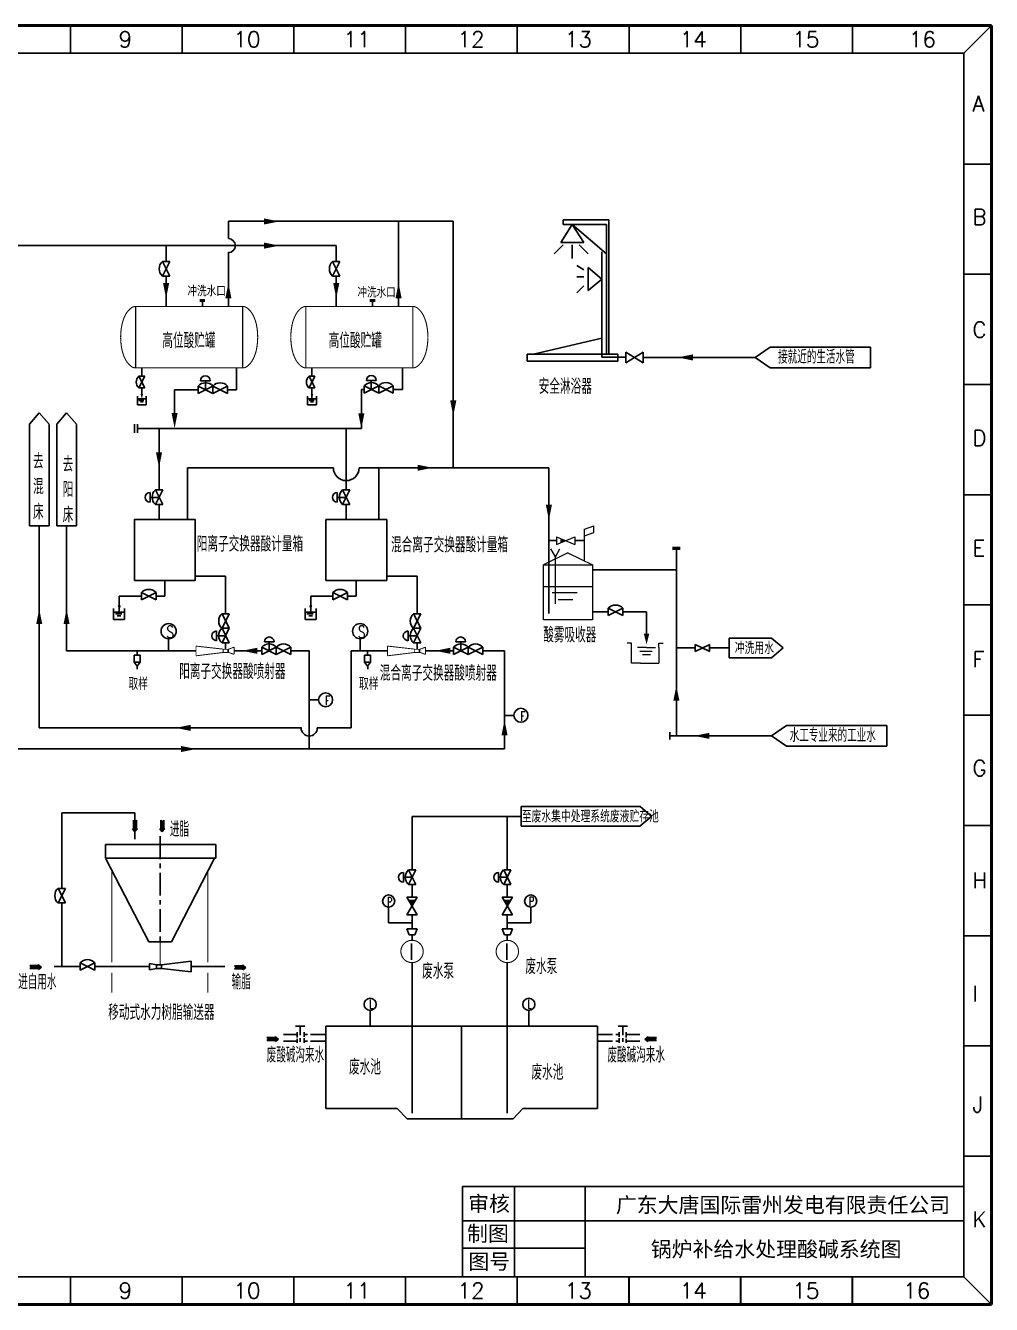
# Model space of a CAD drawing. Header units: millimetres. Extents: x 81 to 687, y 64 to 485.
# Drawn here: x 369.1 to 686.9, y 63.7 to 484.6 of the extents above; entities that cross this region are included whole.
import ezdxf

# ---------------------------------------------------------------- set-up
doc = ezdxf.new("R2010")
doc.units = ezdxf.units.MM
for name, pattern in [('CENTER', [2, 1.25, -0.25, 0.25, -0.25]), ('DASHED', [6, 5, -1]), ('DIVIDEX2', [2.5, 1, -0.5, 0, -0.5, 0, -0.5])]:
    doc.linetypes.add(name, pattern=pattern)
for name, color, linetype in [('1', 7, 'Continuous'), ('162', 1, 'Continuous'), ('2', 5, 'DASHED'), ('3', 1, 'Continuous'), ('DIM', 3, 'Continuous'), ('TK', 7, 'Continuous'), ('取样阀', 7, 'Continuous')]:
    doc.layers.add(name, color=color, linetype=linetype)
doc.styles.add('HZ', font='geditxt.shx', dxfattribs={"width": 0.7, "bigfont": 'hztxt1.shx'})
doc.styles.add('HZ3', font='geditxt.shx', dxfattribs={"width": 0.7, "bigfont": 'hztxt1.shx'})
doc.styles.add('HZTXT', font='geditxt.shx', dxfattribs={"bigfont": 'hztxt1.shx'})
doc.styles.add('样式 1', font='', dxfattribs={"height": 2})
doc.styles.add('样式 2', font='txt.shx', dxfattribs={"height": 2})
doc.styles.get('样式 1').set_extended_font_data('FangSong_GB2312')

# ---------------------------------------------------------------- blocks, each defined once
blk = doc.blocks.new('A$C4607793D')
at = {"layer": '1', "color": 3}
blk.add_lwpolyline([(1, 5, 0, 2, 0), (1, 0, 2, 2, 0)], format="xyseb", dxfattribs=at)
blk = doc.blocks.new('A$C7AA60DA1')
blk.add_line((2.65, 7.67), (2.65, 6.73))
blk.add_lwpolyline([(2.65, 7.67, 0, 0, 0), (2.65, 6.32, 0.945, 0, 0), (2.65, 3.87, 0, 0, 0)], format="xyseb")
at = {"layer": '取样阀'}
for p, q in [((1.65, 9.01), (1.65, 11.38)), ((3.62, 11.37), (1.65, 11.37)), ((2.64, 7.67), (1.65, 9.02)), ((3.62, 9.02), (1.65, 9.02)), ((3.62, 9.02), (2.64, 7.67)), ((3.62, 9.01), (3.62, 11.38))]:
    blk.add_line(p, q, dxfattribs=at)
at = {"layer": 'TK', "style": 'HZ', "width": 0.7}
blk.add_text('取样', height=4, dxfattribs=at).set_placement((-0.22, -0.09))
blk = doc.blocks.new('JT')
for p, q in [((-2.5, -2.5), (0, 0)), ((0, 0), (2.5, -2.5)), ((-1.5, -2.5), (-2.5, -2.5)), ((-1.5, -2.5), (-1.5, -2.5)), ((-1.5, -9.5), (-1.5, -2.5)), ((-1.5, -2.5), (1.5, -2.5)), ((0, -8), (-1.5, -9.5)), ((1.5, -9.5), (0, -8)), ((2.5, -2.5), (1.5, -2.5)), ((1.5, -2.5), (1.5, -9.5))]:
    blk.add_line(p, q)
for points in [[(0, 0), (-2.5, -2.5), (2.5, -2.5)], [(-1.5, -2.5), (1.5, -2.5), (0, -6)], [(-1.5, -9.5), (-1.5, -2.5), (1.5, -2.5), (1.5, -9.5)], [(0, -8), (-1.5, -8), (-1.5, -9.5)], [(0, -6), (-0.9, -8), (0.9, -8)], [(0, -8), (1.5, -9.5), (1.5, -8)]]:
    blk.add_solid(points)

msp = doc.modelspace()

# ---------------------------------------------------------------- hatches: boundary and pattern name
for points in [[(496.28, 194.84), (496.28, 194.84), (497.33, 196.63), (495.23, 196.63)], [(527.63, 194.84), (527.63, 194.84), (528.68, 196.63), (526.58, 196.63)]]:
    msp.add_hatch(color=7).paths.add_polyline_path(points)

# ---------------------------------------------------------------- linework, layer by layer
at = {"color": 7, "linetype": 'ByBlock', "lineweight": 50}
for p, q in [((80.89, 484.64), (686.92, 484.64)), ((686.92, 484.64), (686.92, 63.69)), ((686.92, 63.69), (80.89, 63.69))]:
    msp.add_line(p, q, dxfattribs=at)
at = {"color": 7, "linetype": 'ByBlock', "lineweight": -3}
for p, q in [((383.91, 484.64), (383.91, 475.57)), ((420.65, 484.64), (420.65, 475.57)), ((457.39, 484.64), (457.39, 475.57)), ((494.14, 484.64), (494.14, 475.57)), ((530.88, 484.64), (530.88, 475.57)), ((567.68, 484.64), (567.68, 475.57)), ((604.42, 484.64), (604.42, 475.57)), ((641.17, 484.64), (641.17, 475.57)), ((677.85, 475.57), (686.92, 484.64)), ((686.92, 439.08), (677.85, 439.08)), ((686.92, 439.08), (677.85, 439.08)), ((686.92, 402.79), (677.85, 402.79)), ((686.92, 366.5), (677.85, 366.5)), ((686.92, 330.21), (677.85, 330.21)), ((686.92, 293.92), (677.85, 293.92)), ((686.92, 257.63), (677.85, 257.63)), ((686.92, 221.35), (677.85, 221.35)), ((686.92, 185.06), (677.85, 185.06)), ((686.92, 148.77), (677.85, 148.77)), ((686.92, 112.48), (677.85, 112.48)), ((383.91, 72.76), (383.91, 63.69)), ((420.65, 72.76), (420.65, 63.69)), ((457.39, 72.76), (457.39, 63.69)), ((494.14, 72.76), (494.14, 63.69)), ((530.88, 72.76), (530.88, 63.69)), ((530.88, 72.76), (530.88, 63.69)), ((567.62, 72.76), (567.62, 63.69)), ((567.68, 72.76), (567.68, 63.69)), ((604.36, 72.76), (604.36, 63.69)), ((604.42, 72.76), (604.42, 63.69)), ((641.11, 72.76), (641.11, 63.69)), ((641.17, 72.76), (641.17, 63.69)), ((677.85, 72.76), (686.92, 63.69))]:
    msp.add_line(p, q, dxfattribs=at)
at = {"color": 7, "linetype": 'ByBlock', "lineweight": 30}
for p, q in [((89.96, 475.57), (677.85, 475.57)), ((677.85, 475.57), (677.85, 72.76)), ((677.85, 102.47), (512.87, 102.47)), ((677.85, 72.76), (89.96, 72.76))]:
    msp.add_line(p, q, dxfattribs=at)
at = {"color": 7, "linetype": 'Continuous'}
for p, q in [((545.25, 413.21), (549, 419.21)), ((561, 420.71), (546, 420.71)), ((546, 420.71), (546, 419.21)), ((546, 419.21), (560.25, 419.21)), ((549, 419.21), (560.25, 409.46)), ((549, 419.21), (552.75, 413.21)), ((560.25, 419.21), (560.25, 376.46)), ((561, 376.46), (561, 420.71)), ((552.75, 413.21), (545.25, 413.21)), ((546, 412.46), (543, 409.46)), ((549, 412.46), (549, 407.96)), ((551.25, 412.46), (554.25, 409.46)), ((558.75, 410.21), (558.75, 381.71)), ((552.75, 404.21), (550.5, 405.71)), ((558.75, 401.21), (554.25, 404.96)), ((554.25, 404.96), (554.25, 397.46)), ((552.75, 401.96), (550.5, 401.96)), ((554.25, 397.46), (558.75, 401.21)), ((552.75, 398.96), (550.5, 396.71)), ((558.75, 381.71), (536.25, 376.46)), ((558.75, 381.71), (558.75, 375.46)), ((534.13, 376.46), (564, 376.46)), ((534.13, 374.21), (534.13, 376.46)), ((558.75, 375.46), (566.6, 375.46)), ((564, 376.46), (564, 374.21)), ((564, 374.21), (534.13, 374.21))]:
    msp.add_line(p, q, dxfattribs=at)
at = {"color": 7}
for p, q in [((416.53, 402.2), (414.13, 407)), ((416.53, 407), (414.13, 402.2)), ((414.13, 407), (416.53, 407)), ((472.53, 402.2), (470.13, 407)), ((472.53, 407), (470.13, 402.2)), ((470.13, 407), (472.53, 407)), ((414.13, 402.21), (416.53, 402.21)), ((470.13, 402.21), (472.53, 402.21)), ((426.44, 394.33), (428.13, 394.33)), ((426.44, 393.98), (428.13, 393.98)), ((427.28, 392.21), (427.28, 393.98)), ((482.44, 394.33), (484.13, 394.33)), ((482.44, 393.98), (484.13, 393.98)), ((483.28, 392.21), (483.28, 393.98)), ((407.34, 369.21), (407.34, 372)), ((463.34, 369.21), (463.34, 372)), ((408.31, 365.37), (406.39, 369.21)), ((408.31, 369.21), (406.39, 365.37)), ((406.39, 369.21), (408.31, 369.21)), ((426.68, 367.75), (429.88, 367.75)), ((428.28, 364.88), (428.28, 367.75)), ((462.39, 369.21), (464.31, 369.21)), ((464.31, 369.21), (462.39, 365.37)), ((464.31, 365.37), (462.39, 369.21)), ((481.26, 367.85), (484.46, 367.85)), ((482.86, 364.99), (482.86, 367.85)), ((405.91, 362.69), (405.91, 359.81)), ((406.39, 365.38), (408.31, 365.38)), ((407.34, 363.24), (407.34, 365.36)), ((408.79, 359.81), (408.79, 362.69)), ((425.94, 363.59), (430.74, 365.99)), ((430.74, 363.59), (425.94, 365.99)), ((425.94, 365.99), (425.94, 363.59)), ((430.74, 365.99), (430.74, 363.59)), ((430.74, 363.59), (435.54, 365.99)), ((435.54, 363.59), (430.74, 365.99)), ((435.54, 365.99), (435.54, 363.59)), ((461.91, 362.69), (461.91, 359.81)), ((462.39, 365.38), (464.31, 365.38)), ((463.34, 363.24), (463.34, 365.36)), ((464.79, 359.81), (464.79, 362.69)), ((480.51, 363.69), (485.31, 366.09)), ((485.31, 363.69), (480.51, 366.09)), ((480.52, 366.09), (480.52, 363.69)), ((485.31, 363.69), (490.11, 366.09)), ((490.11, 363.69), (485.31, 366.09)), ((485.32, 366.09), (485.32, 363.69)), ((490.11, 366.09), (490.11, 363.69)), ((405.91, 361.73), (408.79, 361.73)), ((405.91, 359.81), (408.79, 359.81)), ((406.39, 361.25), (408.07, 361.25)), ((406.87, 360.77), (407.83, 360.77)), ((461.91, 361.73), (464.79, 361.73)), ((462.39, 361.25), (464.07, 361.25)), ((373.6, 357.22), (370.35, 353.39)), ((373.6, 357.22), (376.86, 353.39)), ((382.6, 357.22), (379.35, 353.39)), ((382.6, 357.22), (385.86, 353.39)), ((370.35, 353.39), (370.35, 320.01)), ((376.87, 320.01), (376.87, 353.37)), ((379.35, 353.39), (379.35, 320.01)), ((385.87, 320.01), (385.87, 353.37)), ((410.06, 327.74), (410.06, 330.94)), ((412.92, 329.34), (410.06, 329.34)), ((414.22, 327), (411.82, 331.8)), ((414.22, 331.8), (411.82, 327)), ((411.82, 331.8), (414.22, 331.8)), ((471.66, 327.74), (471.66, 330.94)), ((474.52, 329.34), (471.66, 329.34)), ((473.42, 331.8), (475.82, 331.8)), ((475.82, 331.8), (473.42, 327)), ((475.82, 327), (473.42, 331.8)), ((411.82, 327.01), (414.22, 327.01)), ((473.42, 327.01), (475.82, 327.01)), ((370.35, 320.01), (376.87, 320.01)), ((379.35, 320.01), (385.87, 320.01)), ((543.83, 315.1), (541.31, 315.1)), ((549.81, 315.1), (553, 315.1)), ((412.03, 295.6), (407.23, 298)), ((407.23, 295.6), (412.03, 298)), ((407.24, 298), (407.24, 295.6)), ((412.03, 298), (412.03, 295.6)), ((475.03, 295.6), (470.23, 298)), ((470.23, 295.6), (475.03, 298)), ((470.24, 298), (470.24, 295.6)), ((475.03, 298), (475.03, 295.6)), ((398.08, 292.77), (398.08, 289.17)), ((398.08, 291.57), (401.68, 291.57)), ((398.68, 290.97), (400.78, 290.97)), ((401.68, 289.17), (401.68, 292.77)), ((436.15, 291.05), (433.75, 291.05)), ((433.75, 291.05), (436.15, 286.25)), ((433.75, 286.25), (436.15, 291.05)), ((461.08, 292.77), (461.08, 289.17)), ((461.08, 291.57), (464.68, 291.57)), ((461.68, 290.97), (463.78, 290.97)), ((464.68, 289.17), (464.68, 292.77)), ((496.75, 286.25), (499.15, 291.05)), ((496.75, 291.05), (499.15, 286.25)), ((499.15, 291.04), (496.75, 291.04)), ((565.65, 290.44), (560.85, 292.84)), ((560.85, 290.44), (565.65, 292.84)), ((560.85, 292.84), (560.85, 290.44)), ((565.65, 292.84), (565.65, 290.44)), ((398.08, 289.17), (401.68, 289.17)), ((399.28, 290.37), (400.48, 290.37)), ((436.15, 286.25), (433.75, 286.25)), ((436.15, 286.25), (433.75, 286.25)), ((461.08, 289.17), (464.68, 289.17)), ((462.28, 290.37), (463.48, 290.37)), ((431.98, 282.17), (431.98, 285.37)), ((434.85, 283.77), (431.98, 283.77)), ((436.14, 286.24), (433.74, 281.44)), ((436.14, 281.44), (433.74, 286.24)), ((433.74, 286.24), (436.14, 286.24)), ((494.98, 282.17), (494.98, 285.37)), ((497.85, 283.77), (494.98, 283.77)), ((499.14, 286.24), (496.74, 281.44)), ((499.14, 281.44), (496.74, 286.24)), ((496.74, 286.24), (499.14, 286.24)), ((499.15, 286.25), (496.75, 286.25)), ((499.15, 286.25), (496.75, 286.25)), ((600.67, 283.03), (614.6, 283.03)), ((618.43, 279.77), (614.6, 283.03)), ((405.8, 278.84), (405.8, 277.44)), ((433.74, 281.44), (436.14, 281.44)), ((435.74, 278.36), (435.74, 279.31)), ((446.81, 277.64), (451.61, 280.04)), ((451.61, 277.64), (446.81, 280.04)), ((446.82, 280.04), (446.82, 277.64)), ((447.68, 281.8), (450.88, 281.8)), ((449.28, 278.93), (449.28, 281.8)), ((451.6, 277.64), (456.4, 280.04)), ((456.4, 277.64), (451.6, 280.04)), ((451.61, 280.04), (451.61, 277.64)), ((451.61, 280.04), (451.61, 277.64)), ((456.4, 280.04), (456.4, 277.64)), ((481.67, 278.84), (481.67, 277.44)), ((496.74, 281.44), (499.14, 281.44)), ((498.74, 278.36), (498.74, 279.31)), ((514.74, 277.64), (509.94, 280.04)), ((509.94, 277.64), (514.74, 280.04)), ((509.95, 280.04), (509.95, 277.64)), ((510.68, 281.8), (513.88, 281.8)), ((512.28, 278.93), (512.28, 281.8)), ((519.54, 277.64), (514.74, 280.04)), ((514.74, 277.64), (519.54, 280.04)), ((514.74, 280.04), (514.74, 277.64)), ((514.74, 280.04), (514.74, 277.64)), ((519.54, 280.04), (519.54, 277.64)), ((589.42, 280.97), (589.42, 278.57)), ((594.22, 278.57), (589.42, 280.97)), ((589.42, 278.57), (594.22, 280.97)), ((594.21, 280.97), (594.21, 278.57)), ((618.43, 279.77), (614.58, 276.5)), ((614.58, 276.5), (600.67, 276.5)), ((462.43, 262.68), (465.54, 262.68)), ((526.7, 257.57), (529.81, 257.57)), ((532.16, 227.61), (532.16, 221.09)), ((571.29, 227.61), (532.16, 227.61)), ((575.23, 224.27), (571.29, 227.61)), ((496.28, 224.35), (532.16, 224.35)), ((496.28, 224.35), (496.28, 206.69)), ((527.63, 224.35), (527.63, 206.69)), ((575.23, 224.45), (571.28, 221.09)), ((532.16, 221.09), (571.28, 221.09)), ((395.36, 215.13), (431.66, 215.13)), ((395.36, 210.61), (395.36, 215.13)), ((431.66, 215.13), (431.66, 210.61)), ((431.66, 210.61), (395.36, 210.61)), ((417.11, 183.02), (431.28, 210.61)), ((395.47, 210.35), (409.7, 183.02)), ((495.08, 206.69), (497.48, 206.69)), ((495.08, 206.69), (497.48, 206.69)), ((497.48, 201.89), (495.08, 206.69)), ((497.48, 206.69), (495.08, 201.89)), ((496.28, 208.58), (496.28, 206.69)), ((526.43, 206.69), (528.83, 206.69)), ((526.43, 206.69), (528.83, 206.69)), ((528.83, 201.89), (526.43, 206.69)), ((528.83, 206.69), (526.43, 201.89)), ((527.63, 208.58), (527.63, 206.69)), ((493.41, 205.89), (493.41, 202.69)), ((496.28, 204.29), (493.41, 204.29)), ((524.77, 205.89), (524.77, 202.69)), ((527.63, 204.29), (524.77, 204.29)), ((379.8, 200.63), (382.2, 200.63)), ((382.2, 195.83), (379.8, 200.63)), ((382.2, 200.63), (379.8, 195.83)), ((495.08, 201.89), (497.48, 201.89)), ((496.28, 201.89), (496.28, 197.72)), ((526.43, 201.89), (528.83, 201.89)), ((527.63, 201.89), (527.63, 197.72)), ((488.53, 189.33), (488.53, 194.47)), ((535.38, 189.33), (535.38, 194.47)), ((496.28, 191.96), (496.28, 187.35)), ((527.63, 191.96), (527.63, 187.35)), ((488.53, 189.33), (496.28, 189.33)), ((494.59, 187.35), (495.35, 185.32)), ((495.35, 185.32), (497.21, 185.32)), ((496.28, 185.32), (496.28, 183.54)), ((497.21, 185.32), (497.97, 187.35)), ((526.7, 185.32), (525.94, 187.35)), ((528.56, 185.32), (526.7, 185.32)), ((535.38, 189.33), (527.63, 189.33)), ((527.63, 185.32), (527.63, 183.54)), ((529.32, 187.35), (528.56, 185.32)), ((409.7, 183.02), (417.11, 183.02)), ((496.1, 177.08, -1.55), (496.1, 182.51, -1.55)), ((527.45, 177.08, -1.55), (527.45, 182.51, -1.55)), ((391.88, 173.73), (387.08, 176.13)), ((387.08, 173.73), (391.88, 176.13)), ((391.88, 176.13), (391.88, 173.73)), ((409.83, 173.85), (409.83, 175.95)), ((409.83, 175.95), (412.16, 175.47)), ((412.16, 174.28), (409.83, 173.85)), ((412.16, 175.47), (412.16, 174.28)), ((413.88, 175.47), (412.16, 175.47)), ((412.16, 174.28), (413.29, 174.28)), ((413.24, 174.28), (413.88, 174.28)), ((413.88, 175.47), (423.55, 176.66)), ((413.88, 174.28), (413.88, 175.47)), ((423.55, 173.2), (413.88, 174.28)), ((423.55, 173.2), (423.55, 176.66)), ((496.28, 176.19), (496.28, 126.69)), ((527.63, 176.19), (527.63, 126.69)), ((482.53, 160.47), (482.53, 155.25)), ((534.68, 160.47), (534.68, 155.25)), ((467.87, 128.13), (467.87, 155.25)), ((467.87, 155.25), (512.58, 155.25)), ((512.58, 155.25), (512.58, 124.78)), ((557.29, 155.25), (512.58, 155.25)), ((512.58, 155.25), (512.58, 124.78)), ((557.29, 128.13), (557.29, 155.25)), ((491.41, 128.13), (467.87, 128.13)), ((494.67, 124.78), (491.41, 128.13)), ((529.52, 124.78), (532.77, 128.13)), ((532.77, 128.13), (557.29, 128.13)), ((512.58, 124.78), (494.67, 124.78)), ((512.58, 124.78), (529.52, 124.78))]:
    msp.add_line(p, q, dxfattribs=at)
at = {"color": 0}
for p, q in [((572.36, 375.41), (609.18, 375.41)), ((461.91, 359.81), (464.79, 359.81)), ((462.87, 360.77), (463.83, 360.77)), ((404.96, 353.43), (404.96, 350.58)), ((405.94, 353.43), (405.94, 350.58)), ((536.51, 91.23), (677.58, 91.23))]:
    msp.add_line(p, q, dxfattribs=at)
at = {"color": 7, "lineweight": 0}
for p, q in [((553, 318.86), (556.08, 319.96)), ((556.08, 317.76), (556.08, 319.96)), ((543.83, 313.82), (549.81, 316.38)), ((543.83, 316.38), (549.81, 313.82)), ((543.83, 316.38), (543.83, 313.82)), ((545.25, 315.77), (545.25, 314.43)), ((549.81, 316.38), (549.81, 313.82)), ((553, 308.38), (553, 318.86)), ((553, 316.66), (556.08, 317.76)), ((539.52, 307.11), (555.62, 307.11)), ((539.52, 289), (539.52, 307.11)), ((555.62, 307.11), (555.62, 289)), ((555.62, 289), (539.52, 289))]:
    msp.add_line(p, q, dxfattribs=at)
at = {"lineweight": 0}
for p, q in [((543.44, 309.8), (541.97, 312.4)), ((543.44, 309.8), (544.91, 312.4)), ((547.57, 311.04), (539.52, 307.11)), ((543.44, 294.33), (543.44, 309.8)), ((547.57, 311.04), (555.62, 307.11)), ((539.52, 300.06), (555.62, 300.06)), ((542.4, 298.02), (550.65, 298.02)), ((544.36, 295.75), (549.22, 295.75)), ((568.54, 281.38), (567.08, 281.38)), ((568.54, 274.82), (568.54, 281.38)), ((573.43, 279.92), (570.51, 279.92)), ((571.24, 278.75), (575.32, 278.75)), ((573.43, 279.92), (576.34, 279.92)), ((577.46, 281.38), (578.92, 281.38)), ((577.46, 279.92), (577.46, 281.38)), ((577.46, 279.92), (577.46, 274.82)), ((571.46, 274.82), (568.54, 274.82)), ((571.46, 274.82), (577.46, 274.82)), ((572.11, 277.59), (574.74, 277.59))]:
    msp.add_line(p, q, dxfattribs=at)
at = {"linetype": 'Continuous'}
for p, q in [((555.62, 291.64), (560.85, 291.64)), ((565.65, 291.64), (573.43, 291.64))]:
    msp.add_line(p, q, dxfattribs=at)
msp.add_line((573.43, 291.64), (573.43, 284.53))
at = {"color": 3}
for p, q in [((437.74, 278.84), (446.82, 278.84)), ((456.4, 278.84), (462.43, 278.84)), ((462.43, 278.84), (462.43, 246.52)), ((500.74, 278.84), (509.95, 278.84)), ((519.54, 278.84), (526.72, 278.84)), ((526.7, 278.84), (526.7, 246.52)), ((207.62, 246.52), (526.7, 246.52)), ((381, 225.55), (405.08, 225.55)), ((381, 200.63), (381, 225.55)), ((405.08, 225.55), (405.08, 216.81)), ((405.08, 219.29), (404.28, 220.29)), ((404.28, 220.29), (404.6, 220.29)), ((404.6, 223.09), (405.08, 222.49)), ((404.6, 220.29), (404.6, 223.09)), ((405.56, 220.29), (404.6, 220.29)), ((405.08, 222.49), (405.56, 223.09)), ((405.88, 220.29), (405.08, 219.29)), ((405.56, 223.09), (405.56, 220.29)), ((405.56, 220.29), (405.88, 220.29)), ((405.56, 220.29), (405.56, 220.29)), ((381, 174.93), (381, 195.83)), ((370.55, 175.21), (373.35, 175.21)), ((371.15, 174.73), (370.55, 175.21)), ((370.55, 174.25), (371.15, 174.73)), ((373.35, 174.25), (370.55, 174.25)), ((373.35, 175.53), (374.35, 174.73)), ((373.35, 175.21), (373.35, 175.53)), ((373.35, 175.21), (373.35, 175.21)), ((373.35, 175.21), (373.35, 174.25)), ((374.35, 174.73), (373.35, 173.93)), ((373.35, 173.93), (373.35, 174.25)), ((387.08, 174.93), (378.54, 174.93)), ((409.83, 174.93), (391.88, 174.93))]:
    msp.add_line(p, q, dxfattribs=at)
at = {"color": 21}
for p, q in [((414.08, 219.29), (413.28, 220.29)), ((413.28, 220.29), (413.6, 220.29)), ((413.6, 223.09), (414.08, 222.49)), ((413.6, 220.29), (413.6, 223.09)), ((414.56, 220.29), (413.6, 220.29)), ((414.08, 222.49), (414.56, 223.09)), ((414.88, 220.29), (414.08, 219.29)), ((414.56, 223.09), (414.56, 220.29)), ((414.56, 220.29), (414.88, 220.29)), ((414.56, 220.29), (414.56, 220.29)), ((434.67, 174.93), (423.55, 174.93)), ((437.8, 175.11), (440.6, 175.11)), ((438.4, 174.63), (437.8, 175.11)), ((437.8, 174.15), (438.4, 174.63)), ((440.6, 174.15), (437.8, 174.15)), ((440.6, 175.43), (441.6, 174.63)), ((440.6, 175.11), (440.6, 175.43)), ((440.6, 175.11), (440.6, 175.11)), ((440.6, 175.11), (440.6, 174.15)), ((441.6, 174.63), (440.6, 173.83)), ((440.6, 173.83), (440.6, 174.15))]:
    msp.add_line(p, q, dxfattribs=at)
at = {"color": 7, "linetype": 'CENTER', "ltscale": 6}
msp.add_line((413.41, 217.8), (413.41, 183.02), dxfattribs=at)
at = {"color": 0, "linetype": 'ByBlock', "lineweight": 30}
msp.add_line((512.87, 72.76), (512.87, 102.47), dxfattribs=at)
at = {"color": 0, "linetype": 'ByBlock'}
for p, q in [((529.97, 72.76), (529.97, 102.47)), ((553.23, 72.76), (553.23, 102.47)), ((512.87, 91.23), (677.85, 91.23)), ((512.87, 82.2), (553.2, 82.2))]:
    msp.add_line(p, q, dxfattribs=at)
at = {"color": 0, "lineweight": 30}
msp.add_line((677.85, 102.47), (677.85, 72.76), dxfattribs=at)
at = {"color": 7}
for points, const_width in [([(405.34, 372.01), (405.34, 392.21)], 0.35), ([(405.34, 392.21), (440.54, 392.21)], 0.35), ([(440.54, 392.21), (440.54, 372.01)], 0.35), ([(461.34, 372.01), (461.34, 392.21)], 0.35), ([(461.34, 392.21), (496.54, 392.21)], 0.35), ([(496.54, 392.21), (496.54, 372.01)], 0.35), ([(440.54, 371.95), (405.34, 371.95)], 0.35), ([(496.54, 371.95), (461.34, 371.95)], 0.35), ([(425.19, 280.39), (434.14, 279.39)], 0.3), ([(425.19, 280.39), (425.19, 277.19)], 0.3), ([(434.14, 278.29), (425.19, 277.19)], 0.3), ([(434.14, 279.39), (434.14, 278.29)], 0.3), ([(434.14, 279.33), (435.74, 279.33)], 0.3), ([(434.14, 278.29), (435.74, 278.29)], 0.3), ([(435.74, 278.29), (435.74, 279.39)], 0.3), ([(437.74, 277.64), (437.74, 280.04)], 0.3), ([(488.19, 280.39), (488.19, 277.19)], 0.3), ([(488.19, 280.39), (497.14, 279.39)], 0.3), ([(497.14, 278.29), (488.19, 277.19)], 0.3), ([(497.14, 279.39), (497.14, 278.29)], 0.3), ([(497.14, 279.33), (498.74, 279.33)], 0.3), ([(497.14, 278.29), (498.74, 278.29)], 0.3), ([(498.74, 278.29), (498.74, 279.39)], 0.3), ([(500.74, 277.64), (500.74, 280.04)], 0.3), ([(397.53, 176.25), (397.53, 206.39)], 0.324), ([(429.05, 206.25), (429.05, 176.25)], 0.324), ([(397.53, 166.3), (397.53, 172.94)], 0.324), ([(429.05, 172.94), (429.05, 166.3)], 0.324)]:
    msp.add_lwpolyline(points, dxfattribs=dict(at, const_width=const_width))
for points in [[(428.28, 364.88), (428.28, 366.38)], [(482.86, 364.98), (482.86, 366.48)], [(412.93, 329.34), (411.43, 329.34)], [(474.53, 329.34), (473.03, 329.34)], [(434.85, 283.78), (433.35, 283.78)], [(497.85, 283.78), (496.35, 283.78)], [(449.28, 278.93), (449.28, 280.43)], [(512.28, 278.93), (512.28, 280.43)], [(496.28, 204.28), (494.78, 204.28)], [(527.64, 204.28), (526.14, 204.28)], [(496.1, 182.51), (496.1, 178.72)], [(527.45, 182.51), (527.45, 178.72)]]:
    msp.add_lwpolyline(points, dxfattribs=at)
at = {"color": 7, "lineweight": 0}
msp.add_lwpolyline([(573.43, 284.53, 1.81, 0, 0), (573.43, 280.9, 0, 0, 0)], format="xyseb", dxfattribs=at)
at = {"color": 21, "const_width": 0.324}
msp.add_lwpolyline([(413.41, 183.02), (413.41, 175.5)], dxfattribs=at)
at = {"color": 7}
for centre in [(488.58, 196.47), (535.33, 196.47), (482.5, 162.47), (534.71, 162.47)]:
    msp.add_circle(centre, 2, dxfattribs=at)
at = {"color": 1}
for centre, radius, start, end in [((435.84, 412.21), 2.3, 270, 90), ((474.62, 339.09), 4.24, 180, 0), ((462.43, 253.47), 2.68, 180, 0)]:
    msp.add_arc(centre, radius, start, end, dxfattribs=at)
at = {"color": 7}
for centre, radius, start, end in [((416.33, 404.6), 3.27, 132.4601, 227.5399), ((472.33, 404.6), 3.27, 132.4601, 227.5399), ((408.15, 367.3), 2.61, 132.4601, 227.5399), ((428.35, 363.79), 3.27, 42.4601, 137.5399), ((428.28, 367.75), 1.6, 0, 180), ((433.15, 363.79), 3.27, 42.4601, 137.5399), ((464.15, 367.3), 2.61, 132.4601, 227.5399), ((482.92, 363.89), 3.27, 42.4601, 137.5399), ((482.86, 367.85), 1.6, 0, 180), ((487.71, 363.92), 3.24, 42.0743, 137.7675), ((410.06, 329.34), 1.6, 90, 270), ((414.02, 329.4), 3.27, 132.4601, 227.5399), ((471.66, 329.34), 1.6, 90, 270), ((475.62, 329.4), 3.27, 132.4601, 227.5399), ((409.63, 295.8), 3.27, 42.4601, 137.5399), ((472.63, 295.8), 3.27, 42.4601, 137.5399), ((435.95, 288.65), 3.27, 132.4601, 227.5399), ((498.95, 288.64), 3.27, 132.4601, 227.5399), ((563.25, 290.64), 3.27, 42.4601, 137.5399), ((431.98, 283.77), 1.6, 90, 270), ((435.94, 283.84), 3.27, 132.4601, 227.5399), ((449.28, 281.8), 1.6, 0, 180), ((494.98, 283.77), 1.6, 90, 270), ((498.94, 283.84), 3.27, 132.4601, 227.5399), ((512.28, 281.8), 1.6, 0, 180), ((449.21, 277.84), 3.27, 42.4601, 137.5399), ((454.01, 277.84), 3.27, 42.4601, 137.5399), ((512.35, 277.84), 3.27, 42.4601, 137.5399), ((517.14, 277.84), 3.27, 42.4601, 137.5399), ((497.28, 204.28), 3.27, 132.4601, 227.5399), ((528.63, 204.28), 3.27, 132.4601, 227.5399), ((493.41, 204.29), 1.6, 90, 270), ((524.77, 204.29), 1.6, 90, 270), ((381.99, 198.24), 3.27, 132.4601, 227.5399), ((389.49, 173.93), 3.27, 42.4601, 137.5399)]:
    msp.add_arc(centre, radius, start, end, dxfattribs=at)
at = {"color": 7, "linetype": 'DIVIDEX2'}
msp.add_solid([(545.25, 315.77), (545.25, 314.43), (546.82, 315.1)], dxfattribs=at)
at = {"color": 3}
for points in [[(405.08, 219.29), (405.88, 220.29), (404.28, 220.29)], [(405.08, 222.49), (404.6, 223.09), (404.6, 222.49)], [(405.56, 223.09), (405.56, 220.29), (404.6, 220.29), (404.6, 223.09)], [(405.56, 220.29), (404.6, 220.29), (405.08, 221.69)], [(405.08, 221.69), (405.35, 222.49), (404.8, 222.49)], [(405.08, 222.49), (405.56, 222.49), (405.56, 223.09)], [(371.15, 174.73), (371.15, 175.21), (370.55, 175.21)], [(370.55, 175.21), (373.35, 175.21), (373.35, 174.25), (370.55, 174.25)], [(371.15, 174.73), (370.55, 174.25), (371.15, 174.25)], [(371.95, 174.73), (371.15, 175.01), (371.15, 174.46)], [(373.35, 175.21), (373.35, 174.25), (371.95, 174.73)], [(374.35, 174.73), (373.35, 175.53), (373.35, 173.93)]]:
    msp.add_solid(points, dxfattribs=at)
at = {"color": 21}
for points in [[(414.08, 219.29), (414.88, 220.29), (413.28, 220.29)], [(414.08, 222.49), (413.6, 223.09), (413.6, 222.49)], [(414.56, 223.09), (414.56, 220.29), (413.6, 220.29), (413.6, 223.09)], [(414.56, 220.29), (413.6, 220.29), (414.08, 221.69)], [(414.08, 221.69), (414.36, 222.49), (413.81, 222.49)], [(414.08, 222.49), (414.56, 222.49), (414.56, 223.09)], [(438.4, 174.63), (438.4, 175.11), (437.8, 175.11)], [(437.8, 175.11), (440.6, 175.11), (440.6, 174.15), (437.8, 174.15)], [(438.4, 174.63), (437.8, 174.15), (438.4, 174.15)], [(439.2, 174.63), (438.4, 174.9), (438.4, 174.35)], [(440.6, 175.11), (440.6, 174.15), (439.2, 174.63)], [(441.6, 174.63), (440.6, 175.43), (440.6, 173.83)]]:
    msp.add_solid(points, dxfattribs=at)
at = {"layer": '1', "color": 1}
for p, q in [((435.84, 420.21), (459.67, 420.21)), ((435.84, 420.21), (435.84, 414.51)), ((459.67, 420.21), (509.84, 420.21)), ((491.84, 420.21), (491.84, 392.31)), ((509.84, 420.21), (509.84, 365.16)), ((328.89, 412.21), (383.93, 412.21)), ((383.93, 412.21), (457.93, 412.21)), ((415.33, 407), (415.33, 412.21)), ((435.84, 410.11), (435.84, 392.31)), ((457.93, 412.21), (471.33, 412.21)), ((471.33, 407), (471.33, 412.21)), ((415.34, 392.21), (415.34, 402.21)), ((471.34, 392.21), (471.34, 402.21)), ((438.54, 364.79), (438.54, 371.95)), ((493.11, 364.89), (493.11, 371.95)), ((418.14, 364.79), (418.14, 356.11)), ((425.94, 364.79), (418.14, 364.79)), ((438.54, 364.79), (435.54, 364.79)), ((479.6, 364.89), (479.6, 352.01)), ((480.52, 364.89), (479.6, 364.89)), ((493.11, 364.89), (490.11, 364.89)), ((509.84, 365.16), (509.84, 339.09)), ((423.37, 352.01), (405.94, 352.01)), ((413.02, 352.01), (413.02, 331.8)), ((465.89, 352.01), (423.37, 352.01)), ((479.6, 352.01), (465.89, 352.01)), ((474.62, 352.01), (474.62, 331.8)), ((422.4, 339.09), (422.4, 322.01)), ((440.49, 339.09), (422.4, 339.09)), ((470.38, 339.09), (440.49, 339.09)), ((496.23, 339.09), (478.86, 339.09)), ((485.4, 339.09), (485.4, 322.01)), ((541.31, 339.09), (496.23, 339.09)), ((541.31, 339.09), (541.31, 291.11)), ((422.4, 332.91), (422.4, 327.91)), ((413.02, 327.01), (413.02, 322.01)), ((474.62, 327.01), (474.62, 322.01)), ((373.6, 320.01), (373.6, 316.67)), ((382.6, 320.01), (382.6, 319.69)), ((373.6, 316.67), (373.6, 253.47)), ((382.6, 319.69), (382.6, 278.84)), ((424.94, 303.46), (434.94, 303.46)), ((434.94, 303.46), (434.94, 291.05)), ((487.94, 303.46), (497.94, 303.46)), ((497.94, 303.46), (497.94, 291.04)), ((382.6, 278.84), (425.19, 278.79)), ((476.19, 278.79), (476.19, 253.47)), ((488.19, 278.79), (476.19, 278.79)), ((373.6, 253.47), (394.16, 253.47)), ((394.16, 253.47), (433.41, 253.47)), ((433.41, 253.47), (459.94, 253.47)), ((465.11, 253.47), (476.19, 253.47))]:
    msp.add_line(p, q, dxfattribs=at)
at = {"layer": '1', "color": 7}
for p, q in [((609.18, 375.41), (614.16, 378.82)), ((609.18, 375.41), (614.16, 371.99)), ((614.16, 378.82), (647.18, 378.82)), ((647.18, 378.82), (647.18, 371.99)), ((614.16, 371.99), (647.18, 371.99)), ((584.5, 312.84), (582, 312.84)), ((584.5, 312.34), (582, 312.34)), ((399.94, 296.8), (399.94, 291.8)), ((407.24, 296.8), (399.94, 296.8)), ((414.94, 296.8), (412.03, 296.8)), ((462.94, 296.8), (462.94, 291.8)), ((470.24, 296.8), (462.94, 296.8)), ((416.19, 278.79), (416.19, 282.79)), ((479.19, 278.79), (479.19, 282.79)), ((600.67, 276.5), (600.67, 283.03)), ((434.94, 281.44), (434.94, 279.33)), ((497.94, 281.44), (497.94, 279.33)), ((614.55, 250.84), (619.53, 254.25)), ((619.53, 254.25), (652.55, 254.25)), ((652.55, 254.25), (652.55, 247.43)), ((581.1, 249.59), (581.1, 252.09)), ((614.55, 250.84), (619.53, 247.43)), ((619.53, 247.43), (652.55, 247.43)), ((379.8, 195.83), (382.2, 195.83)), ((387.08, 176.13), (387.08, 173.73))]:
    msp.add_line(p, q, dxfattribs=at)
at = {"layer": '1', "color": 5}
for p, q in [((583.25, 312.34), (583.25, 250.83)), ((583.25, 305.53), (555.62, 305.53)), ((589.42, 279.77), (583.25, 279.77)), ((594.21, 279.77), (600.67, 279.77)), ((581.1, 250.83), (614.55, 250.83))]:
    msp.add_line(p, q, dxfattribs=at)
at = {"layer": '1', "color": 7, "linetype": 'Continuous'}
for p, q in [((414.94, 302.01), (414.94, 296.8)), ((477.94, 302.01), (477.94, 296.8)), ((477.94, 296.8), (475.03, 296.8))]:
    msp.add_line(p, q, dxfattribs=at)
at = {"layer": '1', "color": 1}
for points in [[(452.58, 420.16, 0, 2, 0), (447.58, 420.16, 2, 2, 0)], [(452.58, 412.21, 0, 2, 0), (447.58, 412.21, 2, 2, 0)], [(415.34, 394.87, 0, 2, 0), (415.34, 399.87, 2, 2, 0)], [(435.84, 399.87, 0, 2, 0), (435.84, 394.87, 2, 2, 0)], [(471.34, 394.87, 0, 2, 0), (471.34, 399.87, 2, 2, 0)], [(491.84, 399.87, 0, 2, 0), (491.84, 394.87, 2, 2, 0)], [(509.84, 356.24, 0, 2, 0), (509.84, 361.24, 2, 2, 0)], [(418.14, 352.11, 0, 2, 0), (418.14, 357.11, 2, 2, 0)], [(479.6, 352.01, 0, 2, 0), (479.6, 357.01, 2, 2, 0)], [(413.02, 339.12, 0, 2, 0), (413.02, 344.12, 2, 2, 0)], [(503.11, 339.09, 0, 2, 0), (498.11, 339.09, 2, 2, 0)], [(541.31, 321.92, 0, 2, 0), (541.31, 326.92, 2, 2, 0)], [(373.6, 292.61, 0, 2, 0), (373.6, 287.61, 2, 2, 0)], [(382.6, 292.61, 0, 2, 0), (382.6, 287.61, 2, 2, 0)], [(418.45, 253.47, 0, 2, 0), (423.45, 253.47, 2, 2, 0)]]:
    msp.add_lwpolyline(points, format="xyseb", dxfattribs=at)
at = {"layer": '1', "color": 0}
msp.add_lwpolyline([(583.72, 375.41, 0, 2, 0), (588.72, 375.41, 2, 2, 0)], format="xyseb", dxfattribs=at)
at = {"layer": '1', "color": 7}
for points in [[(404.94, 302.01), (424.94, 302.01), (424.94, 322.01), (404.94, 322.01)], [(467.94, 302.01), (487.94, 302.01), (487.94, 322.01), (467.94, 322.01)]]:
    msp.add_lwpolyline(points, close=True, dxfattribs=at)
at = {"layer": '1', "color": 7, "const_width": 0.3}
for points in [[(437.74, 280.04), (435.74, 279.31)], [(437.74, 277.64), (435.74, 278.36)], [(500.74, 280.04), (498.74, 279.31)], [(500.74, 277.64), (498.74, 278.36)]]:
    msp.add_lwpolyline(points, dxfattribs=at)
at = {"layer": '1', "color": 5}
for points in [[(583.25, 267.38, 0, 2, 0), (583.25, 262.38, 2, 2, 0)], [(589.09, 250.84, 0, 2, 0), (594.09, 250.84, 2, 2, 0)]]:
    msp.add_lwpolyline(points, format="xyseb", dxfattribs=at)
at = {"layer": '1', "color": 7}
for centre, radius in [((416.19, 285.29), 2.5), ((479.19, 285.29), 2.5), ((467.84, 262.71), 2.3), ((532.11, 257.61), 2.3)]:
    msp.add_circle(centre, radius, dxfattribs=at)
at = {"layer": '162', "color": 7}
for p, q in [((566.6, 377.13), (566.6, 373.68)), ((572.36, 377.13), (566.6, 373.68)), ((566.6, 377.13), (572.36, 373.68)), ((572.36, 373.68), (572.36, 377.13))]:
    msp.add_line(p, q, dxfattribs=at)
at = {"layer": '2', "color": 7}
for p, q in [((458.46, 152.49), (453.97, 152.49)), ((461.01, 155.27), (457.96, 155.27)), ((458.46, 153.32), (458.46, 151.57)), ((459.51, 155.27), (459.51, 152.32)), ((460.76, 153.32), (460.76, 151.77)), ((467.87, 152.49), (460.76, 152.49)), ((557.29, 152.49), (564.4, 152.49)), ((564.15, 155.27), (567.2, 155.27)), ((564.4, 153.32), (564.4, 151.77)), ((565.65, 155.27), (565.65, 152.32)), ((566.7, 153.32), (566.7, 151.57)), ((566.7, 152.49), (571.19, 152.49)), ((458.46, 150.39), (453.97, 150.39)), ((458.46, 151.12), (458.46, 149.82)), ((459.51, 151.32), (459.51, 150.17)), ((460.76, 151.32), (460.76, 149.82)), ((467.87, 150.39), (460.76, 150.39)), ((557.29, 150.39), (564.4, 150.39)), ((564.4, 151.32), (564.4, 149.82)), ((565.65, 151.32), (565.65, 150.17)), ((566.7, 151.12), (566.7, 149.82)), ((566.7, 150.39), (571.19, 150.39))]:
    msp.add_line(p, q, dxfattribs=at)
at = {"layer": '3', "color": 7}
msp.add_line((463.35, 361.73), (463.35, 363.33), dxfattribs=at)
at = {"layer": '3', "color": 7, "const_width": 0.35}
for points in [[(405.34, 392.2, 0.16511), (403.73, 391.59, 0.104203), (401.87, 389.25, 0.064948), (400.81, 386.19, 0.051099), (400.39, 382.11, 0.051099)], [(440.54, 392.2, -0.16511), (442.15, 391.59, -0.104203), (444.01, 389.25, -0.064948), (445.07, 386.19, -0.051099), (445.49, 382.11, -0.051099)], [(461.34, 392.2, 0.16511), (459.73, 391.59, 0.104203), (457.87, 389.25, 0.064948), (456.81, 386.19, 0.051099), (456.39, 382.11, 0.051099)], [(496.54, 392.2, -0.16511), (498.15, 391.59, -0.104203), (500.01, 389.25, -0.064948), (501.07, 386.19, -0.051099), (501.49, 382.11, -0.051099)], [(400.39, 382.06, 0.051099), (400.81, 377.97, 0.064948), (401.87, 374.91, 0.104203), (403.73, 372.57, 0.224997), (405.95, 372.01, 0.224997)], [(445.49, 382.06, -0.051099), (445.07, 377.97, -0.064948), (444.01, 374.91, -0.104203), (442.15, 372.57, -0.224997), (439.92, 372.01, -0.224997)], [(456.39, 382.06, 0.051099), (456.81, 377.97, 0.064948), (457.87, 374.91, 0.104203), (459.73, 372.57, 0.224997), (461.95, 372.01, 0.224997)], [(501.49, 382.06, -0.051099), (501.07, 377.97, -0.064948), (500.01, 374.91, -0.104203), (498.15, 372.57, -0.224997), (495.92, 372.01, -0.224997)]]:
    msp.add_lwpolyline(points, format="xyb", dxfattribs=at)
at = {"layer": '3', "color": 7}
for points in [[(407.35, 361.73, 0, 0.8, 0), (407.35, 363.33, 0.8, 0.8, 0)], [(463.35, 361.73, 0, 0.8, 0), (463.35, 363.33, 0.8, 0.8, 0)], [(399.94, 291.8, 0, 1, 0), (399.94, 293.8, 1, 1, 0)], [(462.94, 291.8, 0, 1, 0), (462.94, 293.8, 1, 1, 0)]]:
    msp.add_lwpolyline(points, format="xyseb", dxfattribs=at)
at = {"layer": '3', "color": 7, "const_width": 0.35}
for points in [[(492.6, 179.87, 1), (499.95, 179.87, 1)], [(523.96, 179.87, 1), (531.31, 179.87, 1)]]:
    msp.add_lwpolyline(points, format="xyb", close=True, dxfattribs=at)
at = {"layer": 'DIM', "color": 7, "linetype": 'Continuous'}
for p, q in [((494.59, 191.96), (497.97, 197.72)), ((497.97, 191.96), (494.59, 197.72)), ((494.59, 197.72), (497.97, 197.72)), ((494.59, 197.72), (497.97, 197.72)), ((495.23, 196.63), (497.33, 196.63)), ((529.32, 191.96), (525.94, 197.72)), ((525.94, 191.96), (529.32, 197.72)), ((525.94, 197.72), (529.32, 197.72)), ((525.94, 197.72), (529.32, 197.72)), ((526.58, 196.63), (528.68, 196.63)), ((494.59, 191.96), (497.97, 191.96)), ((525.94, 191.96), (529.32, 191.96)), ((494.59, 187.35), (497.97, 187.35)), ((529.32, 187.35), (525.94, 187.35))]:
    msp.add_line(p, q, dxfattribs=at)
at = {"layer": 'DIM', "color": 7, "linetype": 'Continuous', "elevation": 1.55}
for points in [[(496.28, 194.84), (496.28, 194.84), (496.28, 194.84)], [(527.63, 194.84), (527.63, 194.84), (527.63, 194.84)], [(496.28, 189.99), (496.28, 189.99), (496.28, 189.99)]]:
    msp.add_lwpolyline(points, close=True, dxfattribs=at)
at = {"layer": 'DIM', "color": 7, "linetype": 'Continuous'}
for p in [(496.28, 194.84), (527.63, 194.84), (496.28, 189.99)]:
    msp.add_point(p, dxfattribs=at)

# ---------------------------------------------------------------- block references
at = {"color": 0}
for p in [(403.17, 266.07), (479.03, 266.07)]:
    msp.add_blockref('A$C7AA60DA1', p, dxfattribs=at)
at = {"color": 7, "rotation": 270}
msp.add_blockref('A$C4607793D', (420.24, 247.52), dxfattribs=at)
at = {"color": 7, "yscale": 0.3999999999999773}
for p, xscale, zscale, rotation in [((452.29, 151.05), 0.32000000000005, 0.32000000000005, 270), ((572.87, 151.05), -0.32000000000005, 0.3200000000000001, 90)]:
    msp.add_blockref('JT', p, dxfattribs=dict(at, xscale=xscale, zscale=zscale, rotation=rotation))
at = {"layer": '1', "color": 7, "rotation": 90}
for p in [(445.38, 277.84), (508.85, 277.84)]:
    msp.add_blockref('A$C4607793D', p, dxfattribs=at)
at = {"layer": '1', "color": 7}
msp.add_blockref('A$C4607793D', (525.7, 251.01), dxfattribs=at)

# ---------------------------------------------------------------- texts
at = {"color": 7, "linetype": 'ByBlock', "lineweight": -3, "style": '样式 2'}
for s, height, p in [('9', 5.21, (399.7, 477.51)), ('10', 5.207, (437.49, 477.51)), ('11', 5.207, (473.7, 477.51)), ('12', 5.207, (511.2, 477.51)), ('13', 5.207, (546.54, 477.51)), ('14', 5.207, (584.33, 477.51)), ('15', 5.207, (621.4, 477.51)), ('16', 5.207, (659.76, 477.51)), ('A', 5.21, (680.67, 456.34)), ('B', 5.21, (680.67, 419.05)), ('C', 5.21, (680.67, 381.92)), ('D', 5.21, (680.67, 346.31)), ('E', 5.21, (680.67, 310.02)), ('F', 5.21, (680.67, 273.4)), ('G', 5.21, (680.67, 237.62)), ('H', 5.21, (680.67, 200.66)), ('I', 5.21, (680.67, 163.37)), ('J', 5.21, (680.67, 126.92)), ('K', 5.21, (680.67, 89.12)), ('9', 5.21, (399.7, 65.62)), ('10', 5.207, (437.49, 65.62)), ('11', 5.207, (473.7, 65.62)), ('12', 5.207, (511.2, 65.62)), ('13', 5.207, (546.54, 65.62)), ('14', 5.207, (584.33, 65.62)), ('15', 5.207, (621.4, 65.62)), ('16', 5.207, (657.87, 65.62))]:
    msp.add_text(s, height=height, dxfattribs=at).set_placement(p)
at = {"color": 7}
for s, height, style, width, p in [('冲洗水口', 3.5, 'HZ3', 0.75, (422.39, 395.49)), ('冲洗水口', 3.5, 'HZ3', 0.75, (478.31, 395.1)), ('冲洗用水', 4, 'HZ', 0.7, (602.49, 277.74)), ('F', 3.06, 'HZ', 0.7, (467.61, 260.91)), ('F', 3.06, 'HZ', 0.7, (531.89, 255.81)), ('至废水集中处理系统废液贮存池', 4, 'HZ', 0.7, (532.39, 222.33)), ('进脂', 5, 'HZ', 0.6, (416.6, 217.62)), ('P', 3, 'HZ', 0.6, (534.77, 194.87)), ('P', 3, 'HZ', 0.6, (488.08, 194.7)), ('进自用水', 5, 'HZ', 0.6, (366.67, 167.37)), ('输脂', 5, 'HZ', 0.6, (436.92, 167.4)), ('L', 3, 'HZ', 0.6, (482.21, 161.07)), ('L', 3, 'HZ', 0.6, (534.28, 161.07)), ('废酸碱沟来水', 5, 'HZ', 0.6, (448.45, 143.31)), ('废酸碱沟来水', 5, 'HZ', 0.6, (560.58, 143.31))]:
    msp.add_text(s, height=height, dxfattribs=dict(at, style=style, width=width)).set_placement(p)
at = {"style": 'HZ', "width": 0.7}
for s, p in [('高位酸贮罐', (414.09, 378.44)), ('高位酸贮罐', (468.83, 378.44)), ('安全淋浴器', (537.95, 363.38)), ('阳离子交换器酸计量箱', (425.44, 311.5)), ('混合离子交换器酸计量箱', (489.37, 311.22)), ('酸雾吸收器', (539.43, 281.58)), ('阳离子交换器酸喷射器', (419.65, 269.53)), ('混合离子交换器酸喷射器', (485.68, 268.98)), ('废水泵', (533.57, 172.43)), ('废水泵', (499.61, 170.9)), ('移动式水力树脂输送器', (396.3, 157.33)), ('废水池', (475.55, 139.34)), ('废水池', (535.56, 137.63))]:
    msp.add_text(s, height=5, dxfattribs=at).set_placement(p)
at = {"char_height": 5, "attachment_point": 1, "style": 'HZ'}
for s, insert in [('{\\C0;去\\P混\\P床}', (371.56, 343.75)), ('{\\C0;去\\P阳\\P床}', (381.32, 342.75))]:
    msp.add_mtext_dynamic_manual_height_columns(s, width=15.433, gutter_width=12.5, heights=[0], dxfattribs=dict(at, insert=insert))
at = {"color": 0, "char_height": 5.04, "width": 165.8877, "attachment_point": 5, "style": '样式 1'}
for s, insert in [('{\\fFangSong_GB2312|b0|i0|c134|p49;审核}', (521.6, 96.57)), ('广东大唐国际雷州发电有限责任公司', (618.34, 96.13)), ('{\\fFangSong_GB2312|b0|i0|c134|p49;制图}', (521.26, 86.74)), ('锅炉补给水处理酸碱系统图', (616.08, 81.59)), ('{\\fFangSong_GB2312|b0|i0|c134|p49;图号}', (521.68, 77.54))]:
    msp.add_mtext(s, dxfattribs=dict(at, insert=insert))
at = {"layer": '1', "color": 7, "width": 0.7}
for s, height, style, p in [('接就近的生活水管', 4.5, 'HZTXT', (616.72, 373.35)), ('S', 4, 'HZ', (415.49, 283.07)), ('S', 4, 'HZ', (478.49, 283.07)), ('水工专业来的工业水', 4.5, 'HZTXT', (620.54, 248.79))]:
    msp.add_text(s, height=height, dxfattribs=dict(at, style=style)).set_placement(p)

doc.saveas('drawing.dxf')
